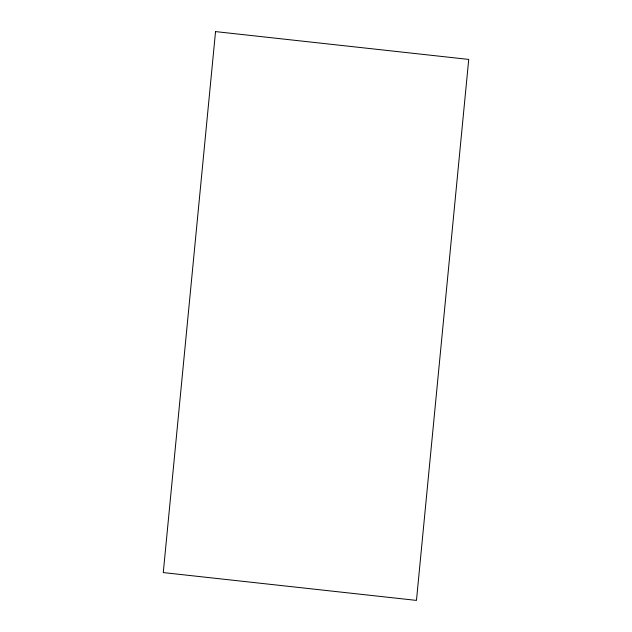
<?xml version="1.0" encoding="UTF-8"?>
<svg xmlns="http://www.w3.org/2000/svg" width="632" height="632" viewBox="0 0 632 632"><rect width="100%" height="100%" fill="white"/><g stroke="black" fill="none" stroke-linecap="round" stroke-linejoin="round"><path stroke-width="0.95" d="M215.536 31.6L163.277 572.584L416.464 600.4L468.723 59.416L215.536 31.6"/></g></svg>
